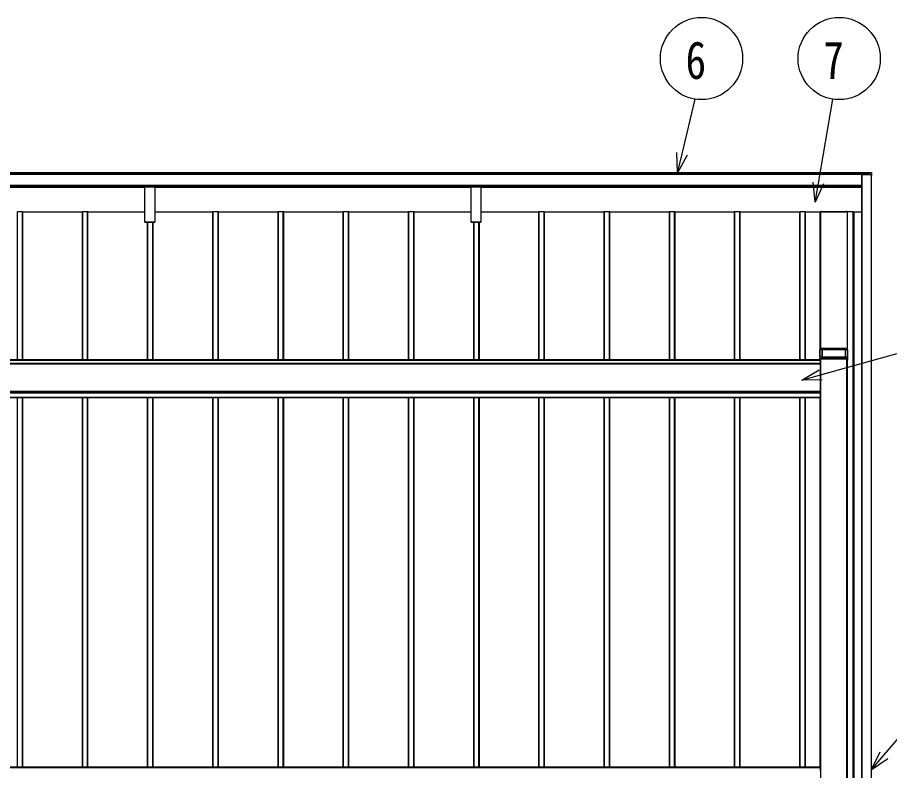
# Model space of a CAD drawing. Units: millimetres, scale not verified. Extents: x -14718 to 14718, y -10396 to 10396.
# Drawn here: x -4665 to -1991, y 32 to 2341 of the extents above; entities that cross this region are included whole.
import ezdxf
from ezdxf.enums import TextEntityAlignment as Align

# ---------------------------------------------------------------- set-up
doc = ezdxf.new("R2010")
doc.units = ezdxf.units.MM
doc.header["$LTSCALE"] = 50
doc.layers.add('0-4_YKK_A1', color=4, linetype='Continuous')
doc.layers.add('0-5_YKK_D', color=6, linetype='Continuous')
doc.styles.add('ＭＳ ゴシック', font='')
doc.styles.get('ＭＳ ゴシック').set_extended_font_data('MS Gothic')

msp = doc.modelspace()

# ---------------------------------------------------------------- linework, layer by layer
at = {"layer": '0-4_YKK_A1'}
for p, q in [((-2054.43, 1865.09), (-7240.93, 1865.09)), ((-2054.43, 1864.61), (-7240.93, 1864.61)), ((-2054.43, 1860.41), (-7240.93, 1860.41)), ((-2054.43, 1860.1), (-7240.93, 1860.1)), ((-2054.43, 1860.08), (-7240.93, 1860.08)), ((-2054.43, 1859.77), (-7240.93, 1859.77)), ((-2077.43, 1859.6), (-2077.43, -3138.06)), ((-2076.93, 1859.61), (-2076.93, -3138.04)), ((-2076.93, 1859.61), (-2053.14, 1859.61)), ((-2054.43, 1866.15), (-2046.9, 1865.67)), ((-2054.43, 1866.15), (-2054.43, 1865.66)), ((-2054.43, 1865.66), (-2054.43, 1859.97)), ((-2054.43, 1865.66), (-2046.9, 1865.19)), ((-2054.43, 1859.97), (-2054.43, 1859.66)), ((-2053.22, 1859.96), (-2054.43, 1859.97)), ((-2054.43, 1859.66), (-2053.23, 1859.65)), ((-2054.43, 1859.63), (-2054.43, 1859.66)), ((-2054.43, 1859.63), (-2053.23, 1859.63)), ((-2053.23, 1859.65), (-2053.23, 1859.63)), ((-2052.93, 1859.35), (-2052.93, 1858.15)), ((-2052.93, 1858.13), (-2052.93, 1858.15)), ((-2047.43, 1858.12), (-2052.93, 1858.13)), ((-2052.62, 1858.16), (-2052.62, 1859.36)), ((-2046.9, 1858.15), (-2052.62, 1858.16)), ((-2047.93, 1858.12), (-2047.93, -3136.49)), ((-2047.43, 1858.12), (-2047.43, 1858.1)), ((-2047.43, 1858.1), (-2047.43, -3136.49)), ((-2046.9, 1856.68), (-2047.43, 1856.68)), ((-2046.9, 1865.19), (-2046.9, 1858.15)), ((-2046.43, 1858.13), (-2046.43, 1865.17)), ((-2046.43, 1858.13), (-2046.43, 1856.7)), ((-2077.43, 1825.59), (-7221.93, 1825.59)), ((-2077.43, 1825.08), (-7221.93, 1825.08)), ((-7221.93, 1825.04), (-2077.43, 1825.04)), ((-2077.43, 1825.04), (-7221.93, 1825.04)), ((-4274.53, 1819.66), (-5244.53, 1819.66)), ((-4274.53, 1819.56), (-5244.53, 1819.56)), ((-4274.53, 1824.64), (-4274.53, 1825.04)), ((-4274.53, 1823.79), (-4274.53, 1824.64)), ((-4274.53, 1824.64), (-4244.53, 1824.64)), ((-4274.53, 1821.89), (-4274.53, 1823.79)), ((-4244.53, 1823.79), (-4274.53, 1823.79)), ((-4274.53, 1821.04), (-4274.53, 1821.89)), ((-4274.53, 1821.89), (-4244.53, 1821.89)), ((-4274.53, 1713.99), (-4274.53, 1821.04)), ((-4244.53, 1821.04), (-4274.53, 1821.04)), ((-4244.53, 1825.04), (-4244.53, 1824.64)), ((-4244.53, 1824.64), (-4244.53, 1823.79)), ((-4244.53, 1823.79), (-4244.53, 1821.89)), ((-4244.53, 1821.89), (-4244.53, 1821.04)), ((-4244.53, 1821.04), (-4244.53, 1713.99)), ((-3274.53, 1819.66), (-4244.53, 1819.66)), ((-3274.53, 1819.56), (-4244.53, 1819.56)), ((-3274.53, 1824.64), (-3274.53, 1825.04)), ((-3274.53, 1823.79), (-3274.53, 1824.64)), ((-3274.53, 1824.64), (-3244.53, 1824.64)), ((-3274.53, 1821.89), (-3274.53, 1823.79)), ((-3244.53, 1823.79), (-3274.53, 1823.79)), ((-3274.53, 1821.04), (-3274.53, 1821.89)), ((-3274.53, 1821.89), (-3244.53, 1821.89)), ((-3274.53, 1713.99), (-3274.53, 1821.04)), ((-3244.53, 1821.04), (-3274.53, 1821.04)), ((-3244.53, 1825.04), (-3244.53, 1824.64)), ((-3244.53, 1824.64), (-3244.53, 1823.79)), ((-3244.53, 1823.79), (-3244.53, 1821.89)), ((-3244.53, 1821.89), (-3244.53, 1821.04)), ((-3244.53, 1821.04), (-3244.53, 1713.99)), ((-2077.43, 1819.66), (-3244.53, 1819.66)), ((-2077.43, 1819.56), (-3244.53, 1819.56)), ((-4650.43, 1745.58), (-4665.43, 1745.58)), ((-4665.43, 1291.23), (-4665.43, 1745.58)), ((-4650.43, 1291.23), (-4650.43, 1745.58)), ((-4649.43, 1291.23), (-4649.43, 1745.54)), ((-4466.43, 1744.45), (-4649.13, 1744.45)), ((-4649.13, 1291.23), (-4649.13, 1744.45)), ((-4466.43, 1291.23), (-4466.43, 1745.54)), ((-4450.43, 1745.58), (-4465.43, 1745.58)), ((-4465.43, 1291.23), (-4465.43, 1745.58)), ((-4450.43, 1291.23), (-4450.43, 1745.58)), ((-4449.43, 1291.23), (-4449.43, 1745.54)), ((-4274.53, 1744.45), (-4449.13, 1744.45)), ((-4449.13, 1291.23), (-4449.13, 1744.45)), ((-4066.43, 1744.45), (-4244.53, 1744.45)), ((-4066.43, 1291.23), (-4066.43, 1745.54)), ((-4050.43, 1745.58), (-4065.43, 1745.58)), ((-4065.43, 1291.23), (-4065.43, 1745.58)), ((-4050.43, 1291.23), (-4050.43, 1745.58)), ((-4049.43, 1291.23), (-4049.43, 1745.54)), ((-3866.43, 1744.45), (-4049.13, 1744.45)), ((-4049.13, 1291.23), (-4049.13, 1744.45)), ((-3866.43, 1291.23), (-3866.43, 1745.54)), ((-3850.43, 1745.58), (-3865.43, 1745.58)), ((-3865.43, 1291.23), (-3865.43, 1745.58)), ((-3850.43, 1291.23), (-3850.43, 1745.58)), ((-3849.43, 1291.23), (-3849.43, 1745.54)), ((-3666.43, 1744.45), (-3849.13, 1744.45)), ((-3849.13, 1291.23), (-3849.13, 1744.45)), ((-3666.43, 1291.23), (-3666.43, 1745.54)), ((-3650.43, 1745.58), (-3665.43, 1745.58)), ((-3665.43, 1291.23), (-3665.43, 1745.58)), ((-3650.43, 1291.23), (-3650.43, 1745.58)), ((-3649.43, 1291.23), (-3649.43, 1745.54)), ((-3466.43, 1744.45), (-3649.13, 1744.45)), ((-3649.13, 1291.23), (-3649.13, 1744.45)), ((-3466.43, 1291.23), (-3466.43, 1745.54)), ((-3450.43, 1745.58), (-3465.43, 1745.58)), ((-3465.43, 1291.23), (-3465.43, 1745.58)), ((-3450.43, 1291.23), (-3450.43, 1745.58)), ((-3449.43, 1291.23), (-3449.43, 1745.54)), ((-3274.53, 1744.45), (-3449.13, 1744.45)), ((-3449.13, 1291.23), (-3449.13, 1744.45)), ((-3066.43, 1744.45), (-3244.53, 1744.45)), ((-3066.43, 1291.23), (-3066.43, 1745.54)), ((-3050.43, 1745.58), (-3065.43, 1745.58)), ((-3065.43, 1291.23), (-3065.43, 1745.58)), ((-3050.43, 1291.23), (-3050.43, 1745.58)), ((-3049.43, 1291.23), (-3049.43, 1745.54)), ((-2866.43, 1744.45), (-3049.13, 1744.45)), ((-3049.13, 1291.23), (-3049.13, 1744.45)), ((-2866.43, 1291.23), (-2866.43, 1745.54)), ((-2850.43, 1745.58), (-2865.43, 1745.58)), ((-2865.43, 1291.23), (-2865.43, 1745.58)), ((-2850.43, 1291.23), (-2850.43, 1745.58)), ((-2849.43, 1291.23), (-2849.43, 1745.54)), ((-2666.43, 1744.45), (-2849.13, 1744.45)), ((-2849.13, 1291.23), (-2849.13, 1744.45)), ((-2666.43, 1291.23), (-2666.43, 1745.54)), ((-2650.43, 1745.58), (-2665.43, 1745.58)), ((-2665.43, 1291.23), (-2665.43, 1745.58)), ((-2650.43, 1291.23), (-2650.43, 1745.58)), ((-2649.43, 1291.23), (-2649.43, 1745.54)), ((-2466.43, 1744.45), (-2649.13, 1744.45)), ((-2649.13, 1291.23), (-2649.13, 1744.45)), ((-2466.43, 1291.23), (-2466.43, 1745.54)), ((-2450.43, 1745.58), (-2465.43, 1745.58)), ((-2465.43, 1291.23), (-2465.43, 1745.58)), ((-2450.43, 1291.23), (-2450.43, 1745.58)), ((-2449.43, 1291.23), (-2449.43, 1745.54)), ((-2266.43, 1744.45), (-2449.13, 1744.45)), ((-2449.13, 1291.23), (-2449.13, 1744.45)), ((-2266.43, 1291.23), (-2266.43, 1745.54)), ((-2265.43, 1291.23), (-2265.43, 1745.57)), ((-2250.43, 1745.57), (-2265.43, 1745.57)), ((-2250.43, 1291.23), (-2250.43, 1745.57)), ((-2249.43, 1291.23), (-2249.43, 1745.54)), ((-2249.13, 1291.23), (-2249.13, 1744.44)), ((-2204.43, 1744.44), (-2249.13, 1744.44)), ((-2204.43, 1321.77), (-2204.43, 1744.44)), ((-2203.43, 1745.51), (-2203.43, 1325.77)), ((-2203.13, 1745.52), (-2203.13, 1325.78)), ((-2121.73, 1745.52), (-2203.13, 1745.52)), ((-2200.64, 1745.64), (-2202.43, 1745.64)), ((-2202.43, 1745.64), (-2202.43, 1745.52)), ((-2200.64, 1745.64), (-2200.64, 1745.52)), ((-2200.34, 1745.57), (-2124.54, 1745.57)), ((-2200.34, 1745.52), (-2200.34, 1745.57)), ((-2124.54, 1745.52), (-2124.54, 1745.57)), ((-2122.43, 1745.64), (-2124.24, 1745.64)), ((-2124.24, 1745.52), (-2124.24, 1745.64)), ((-2122.43, 1745.52), (-2122.43, 1745.64)), ((-2102.93, 1745.57), (-2122.13, 1745.57)), ((-2122.13, 1745.52), (-2122.13, 1745.57)), ((-2121.73, 1745.52), (-2121.73, 1325.78)), ((-2121.43, 1745.51), (-2121.43, 1325.77)), ((-2102.93, -3103.62), (-2102.93, 1745.57)), ((-2102.43, -3103.62), (-2102.43, 1745.56)), ((-2100.43, -3103.62), (-2100.43, 1744.45)), ((-2077.43, 1744.45), (-2100.43, 1744.45)), ((-4274.53, 1713.68), (-4274.53, 1713.99)), ((-4274.53, 1713.99), (-4244.53, 1713.99)), ((-4274.53, 1713.61), (-4274.53, 1713.68)), ((-4244.53, 1713.68), (-4274.53, 1713.68)), ((-4274.53, 1713.61), (-4244.53, 1713.61)), ((-4274.53, 1713.61), (-4274.53, 1713.61)), ((-4274.53, 1713.61), (-4244.53, 1713.61)), ((-4266.43, 1291.23), (-4266.43, 1713.61)), ((-4265.43, 1291.23), (-4265.43, 1713.61)), ((-4250.43, 1291.23), (-4250.43, 1713.61)), ((-4249.43, 1291.23), (-4249.43, 1713.61)), ((-4249.13, 1291.23), (-4249.13, 1713.61)), ((-4244.53, 1713.99), (-4244.53, 1713.68)), ((-4244.53, 1713.61), (-4244.53, 1713.68)), ((-4244.53, 1713.61), (-4244.53, 1713.61)), ((-3274.53, 1713.68), (-3274.53, 1713.99)), ((-3274.53, 1713.99), (-3244.53, 1713.99)), ((-3274.53, 1713.61), (-3274.53, 1713.68)), ((-3244.53, 1713.68), (-3274.53, 1713.68)), ((-3274.53, 1713.61), (-3244.53, 1713.61)), ((-3274.53, 1713.61), (-3274.53, 1713.61)), ((-3274.53, 1713.61), (-3244.53, 1713.61)), ((-3266.43, 1291.23), (-3266.43, 1713.61)), ((-3265.43, 1291.23), (-3265.43, 1713.61)), ((-3250.43, 1291.23), (-3250.43, 1713.61)), ((-3249.43, 1291.23), (-3249.43, 1713.61)), ((-3249.13, 1291.23), (-3249.13, 1713.61)), ((-3244.53, 1713.99), (-3244.53, 1713.68)), ((-3244.53, 1713.61), (-3244.53, 1713.68)), ((-3244.53, 1713.61), (-3244.53, 1713.61)), ((-2205.43, 1321.76), (-2205.43, 1294.32)), ((-2198.88, 1321.77), (-2204.93, 1321.77)), ((-2204.93, 1300.17), (-2204.93, 1321.77)), ((-2203.43, 1325.77), (-2203.43, 1325.75)), ((-2121.73, 1325.78), (-2203.13, 1325.78)), ((-2203.13, 1325.74), (-2199.93, 1325.74)), ((-2202.43, 1325.74), (-2202.43, 1321.77)), ((-2200.64, 1325.74), (-2200.64, 1321.77)), ((-2200.34, 1321.77), (-2200.34, 1325.74)), ((-2199.63, 1325.72), (-2199.63, 1325.65)), ((-2199.13, 1325.63), (-2198.93, 1325.63)), ((-2198.88, 1321.77), (-2198.88, 1300.3)), ((-2198.43, 1325.65), (-2198.43, 1325.72)), ((-2198.11, 1321.73), (-2198.41, 1321.76)), ((-2198.41, 1300.3), (-2198.41, 1321.76)), ((-2198.13, 1325.74), (-2167.93, 1325.74)), ((-2198.11, 1321.73), (-2198.11, 1300.3)), ((-2127.23, 1321.72), (-2197.64, 1321.72)), ((-2197.64, 1300.3), (-2197.64, 1321.72)), ((-2156.93, 1325.74), (-2126.73, 1325.74)), ((-2127.23, 1321.72), (-2127.23, 1300.3)), ((-2126.45, 1321.76), (-2126.76, 1321.73)), ((-2126.76, 1300.3), (-2126.76, 1321.73)), ((-2126.45, 1321.76), (-2126.45, 1300.3)), ((-2126.43, 1325.72), (-2126.43, 1325.65)), ((-2119.93, 1321.77), (-2125.99, 1321.77)), ((-2125.99, 1300.3), (-2125.99, 1321.77)), ((-2125.93, 1325.63), (-2125.73, 1325.63)), ((-2125.23, 1325.65), (-2125.23, 1325.72)), ((-2124.93, 1325.74), (-2121.73, 1325.74)), ((-2124.54, 1321.77), (-2124.54, 1325.74)), ((-2124.24, 1321.77), (-2124.24, 1325.74)), ((-2122.43, 1321.77), (-2122.43, 1325.74)), ((-2122.13, 1321.77), (-2122.13, 1325.74)), ((-2121.43, 1325.75), (-2121.43, 1325.77)), ((-2119.93, 1321.77), (-2119.93, 1300.17)), ((-2119.43, 1294.32), (-2119.43, 1321.76)), ((-7301.93, 1290.74), (-2202.93, 1290.74)), ((-2202.93, 1291.23), (-7299.43, 1291.23)), ((-2205.1, 1299.83), (-2205.43, 1294.32)), ((-2205.43, 1294.32), (-2205.43, 1291.23)), ((-2204.94, 1294.33), (-2204.6, 1299.85)), ((-2119.93, 1294.33), (-2204.94, 1294.33)), ((-2204.6, 1300.3), (-2120.27, 1300.3)), ((-2204.6, 1300.3), (-2204.6, 1300.3)), ((-2204.6, 1299.85), (-2204.6, 1300.3)), ((-2204.6, 1299.85), (-2120.27, 1299.85)), ((-2202.93, 1290.74), (-2202.93, 1294.23)), ((-2202.93, 1176.24), (-2202.93, 1290.74)), ((-2202.43, -2567.3), (-2202.43, 1294.25)), ((-2202.43, 1294.25), (-2122.43, 1294.25)), ((-2201.93, -2567.3), (-2201.93, 1294.25)), ((-2122.93, -2567.3), (-2122.93, 1294.25)), ((-2122.43, -2567.3), (-2122.43, 1294.25)), ((-2122.13, -2567.3), (-2122.13, 1294.24)), ((-2121.93, 1294.23), (-2121.93, -2567.3)), ((-2119.43, 1290.7), (-2121.93, 1290.7)), ((-2119.43, 1290.7), (-2121.93, 1290.7)), ((-2121.93, 1290.7), (-2121.93, 1290.7)), ((-2120.27, 1300.3), (-2120.27, 1300.3)), ((-2120.27, 1299.85), (-2120.27, 1300.3)), ((-2120.27, 1299.85), (-2119.93, 1294.33)), ((-2119.43, 1294.32), (-2119.77, 1299.83)), ((-2119.43, 1290.77), (-2119.43, 1294.32)), ((-2119.43, 1290.77), (-2119.43, 1290.7)), ((-2119.43, 1290.7), (-2119.43, 1290.7)), ((-2202.93, 1279.71), (-7301.93, 1279.71)), ((-7301.93, 1279.23), (-2202.93, 1279.23)), ((-2202.43, 1266.85), (-2202.93, 1266.85)), ((-2202.43, 1266.85), (-2202.93, 1266.85)), ((-2202.43, 1265.12), (-2202.93, 1265.12)), ((-2202.43, 1265.12), (-2202.93, 1265.12)), ((-7301.93, 1195.28), (-2202.93, 1195.28)), ((-7301.93, 1194.76), (-2202.93, 1194.76)), ((-7301.93, 1191.34), (-2202.93, 1191.34)), ((-7301.93, 1190.31), (-2202.93, 1190.31)), ((-7301.93, 1176.81), (-2202.93, 1176.81)), ((-7301.93, 1176.3), (-2202.93, 1176.3)), ((-7301.93, 1176.24), (-2202.93, 1176.24)), ((-7300.43, 1176.24), (-2204.43, 1176.24)), ((-4665.43, 41.99), (-4665.43, 1176.24)), ((-4650.43, 41.99), (-4650.43, 1176.24)), ((-4649.43, 41.99), (-4649.43, 1176.24)), ((-4649.13, 41.99), (-4649.13, 1176.24)), ((-4466.43, 41.99), (-4466.43, 1176.24)), ((-4465.43, 41.99), (-4465.43, 1176.24)), ((-4450.43, 41.99), (-4450.43, 1176.24)), ((-4449.43, 41.99), (-4449.43, 1176.24)), ((-4449.13, 41.99), (-4449.13, 1176.24)), ((-4266.43, 41.99), (-4266.43, 1176.24)), ((-4265.43, 41.99), (-4265.43, 1176.24)), ((-4250.43, 41.99), (-4250.43, 1176.24)), ((-4249.43, 41.99), (-4249.43, 1176.24)), ((-4249.13, 41.99), (-4249.13, 1176.24)), ((-4066.43, 41.99), (-4066.43, 1176.24)), ((-4065.43, 41.99), (-4065.43, 1176.24)), ((-4050.43, 41.99), (-4050.43, 1176.24)), ((-4049.43, 41.99), (-4049.43, 1176.24)), ((-4049.13, 41.99), (-4049.13, 1176.24)), ((-3866.43, 41.99), (-3866.43, 1176.24)), ((-3865.43, 41.99), (-3865.43, 1176.24)), ((-3850.43, 41.99), (-3850.43, 1176.24)), ((-3849.43, 41.99), (-3849.43, 1176.24)), ((-3849.13, 41.99), (-3849.13, 1176.24)), ((-3666.43, 41.99), (-3666.43, 1176.24)), ((-3665.43, 41.99), (-3665.43, 1176.24)), ((-3650.43, 41.99), (-3650.43, 1176.24)), ((-3649.43, 41.99), (-3649.43, 1176.24)), ((-3649.13, 41.99), (-3649.13, 1176.24)), ((-3466.43, 41.99), (-3466.43, 1176.24)), ((-3465.43, 41.99), (-3465.43, 1176.24)), ((-3450.43, 41.99), (-3450.43, 1176.24)), ((-3449.43, 41.99), (-3449.43, 1176.24)), ((-3449.13, 41.99), (-3449.13, 1176.24)), ((-3266.43, 41.99), (-3266.43, 1176.24)), ((-3265.43, 41.99), (-3265.43, 1176.24)), ((-3250.43, 41.99), (-3250.43, 1176.24)), ((-3249.43, 41.99), (-3249.43, 1176.24)), ((-3249.13, 41.99), (-3249.13, 1176.24)), ((-3066.43, 41.99), (-3066.43, 1176.24)), ((-3065.43, 41.99), (-3065.43, 1176.24)), ((-3050.43, 41.99), (-3050.43, 1176.24)), ((-3049.43, 41.99), (-3049.43, 1176.24)), ((-3049.13, 41.99), (-3049.13, 1176.24)), ((-2866.43, 41.99), (-2866.43, 1176.24)), ((-2865.43, 41.99), (-2865.43, 1176.24)), ((-2850.43, 41.99), (-2850.43, 1176.24)), ((-2849.43, 41.99), (-2849.43, 1176.24)), ((-2849.13, 41.99), (-2849.13, 1176.24)), ((-2666.43, 41.99), (-2666.43, 1176.24)), ((-2665.43, 41.99), (-2665.43, 1176.24)), ((-2650.43, 41.99), (-2650.43, 1176.24)), ((-2649.43, 41.99), (-2649.43, 1176.24)), ((-2649.13, 41.99), (-2649.13, 1176.24)), ((-2466.43, 41.99), (-2466.43, 1176.24)), ((-2465.43, 41.99), (-2465.43, 1176.24)), ((-2450.43, 41.99), (-2450.43, 1176.24)), ((-2449.43, 41.99), (-2449.43, 1176.24)), ((-2449.13, 41.99), (-2449.13, 1176.24)), ((-2266.43, 41.99), (-2266.43, 1176.24)), ((-2265.43, 41.99), (-2265.43, 1176.24)), ((-2250.43, 41.99), (-2250.43, 1176.24)), ((-2249.43, 41.99), (-2249.43, 1176.24)), ((-2249.13, 41.99), (-2249.13, 1176.24)), ((-2204.43, 41.99), (-2204.43, 1176.24)), ((-2202.93, 41.99), (-7301.93, 41.99)), ((-7301.93, 41.51), (-2202.93, 41.51))]:
    msp.add_line(p, q, dxfattribs=at)
msp.add_lwpolyline([(-2202.93, 30.47), (-2202.93, 41.51), (-2202.93, 41.99)], dxfattribs=at)
for centre, radius, start, end in [((-2077.06, 1856.02), 3.6, 88.01091, 95.98665), ((-2054.62, 1859.89), 1.41, 350.27585, 2.96784), ((-2052.7, 1857.03), 2.33, 87.96945, 95.79126), ((-2052.7, 1855.83), 2.33, 87.96945, 95.79126), ((-2046.93, 1865.17), 0.5, 0, 86.3803), ((-2048.88, 1865.43), 1.99, 352.9418, 6.81012), ((-2046.79, 1861.89), 3.31, 83.7994, 91.95129), ((-2046.79, 1854.85), 3.31, 83.7994, 91.95129), ((-2046.79, 1859.99), 3.31, 268.04871, 276.2006), ((-4650.19, 1738.39), 7.19, 84.01335, 91.98909), ((-4649.21, 1746.61), 2.16, 264.01335, 271.98909), ((-4465.68, 1738.39), 7.19, 88.01091, 95.98665), ((-4450.19, 1738.39), 7.19, 84.01335, 91.98909), ((-4449.21, 1746.61), 2.16, 264.01335, 271.98909), ((-4065.68, 1738.39), 7.19, 88.01091, 95.98665), ((-4050.19, 1738.39), 7.19, 84.01335, 91.98909), ((-4049.21, 1746.61), 2.16, 264.01335, 271.98909), ((-3865.68, 1738.39), 7.19, 88.01091, 95.98665), ((-3850.19, 1738.39), 7.19, 84.01335, 91.98909), ((-3849.21, 1746.61), 2.16, 264.01335, 271.98909), ((-3665.68, 1738.39), 7.19, 88.01091, 95.98665), ((-3650.19, 1738.39), 7.19, 84.01335, 91.98909), ((-3649.21, 1746.61), 2.16, 264.01335, 271.98909), ((-3465.68, 1738.39), 7.19, 88.01091, 95.98665), ((-3450.19, 1738.39), 7.19, 84.01335, 91.98909), ((-3449.21, 1746.61), 2.16, 264.01335, 271.98909), ((-3065.68, 1738.39), 7.19, 88.01091, 95.98665), ((-3050.19, 1738.39), 7.19, 84.01335, 91.98909), ((-3049.21, 1746.61), 2.16, 264.01335, 271.98909), ((-2865.68, 1738.39), 7.19, 88.01091, 95.98665), ((-2850.19, 1738.39), 7.19, 84.01335, 91.98909), ((-2849.21, 1746.61), 2.16, 264.01335, 271.98909), ((-2665.68, 1738.39), 7.19, 88.01091, 95.98665), ((-2650.19, 1738.39), 7.19, 84.01335, 91.98909), ((-2649.21, 1746.61), 2.16, 264.01335, 271.98909), ((-2465.68, 1738.39), 7.19, 88.01091, 95.98665), ((-2450.19, 1738.39), 7.19, 84.01335, 91.98909), ((-2449.21, 1746.61), 2.16, 264.01335, 271.98909), ((-2265.68, 1738.38), 7.19, 88.01091, 95.98665), ((-2250.19, 1738.38), 7.19, 84.01335, 91.98909), ((-2249.21, 1746.6), 2.16, 264.01335, 271.98909), ((-2204.4, 1794.58), 50.13, 269.96431, 271.10724), ((-2203.21, 1743.36), 2.16, 88.01091, 95.98665), ((-2200.41, 1747.73), 2.16, 264.01335, 271.98909), ((-2124.46, 1747.73), 2.16, 268.01091, 275.98665), ((-2122.21, 1747.73), 2.16, 264.01335, 271.98909), ((-2121.66, 1743.36), 2.16, 84.01335, 91.98909), ((-2102.81, 1741.98), 3.6, 84.01335, 91.98909), ((-2100.93, 1758.83), 14.39, 264.01335, 271.98909), ((-2205.06, 1318.18), 3.6, 88.01091, 95.98665), ((-2203.21, 1323.62), 2.16, 88.01091, 95.98665), ((-2203.21, 1327.89), 2.16, 264.01335, 271.98909), ((-2199.86, 1323.58), 2.16, 84.01335, 91.98909), ((-2199.26, 1329.23), 3.6, 264.01335, 271.98909), ((-2198.81, 1329.23), 3.6, 268.01091, 275.98665), ((-2198.81, 1315.01), 6.76, 86.60841, 90.59189), ((-2198.21, 1323.58), 2.16, 88.01091, 95.98665), ((-2197.71, 1328.48), 6.76, 266.60841, 270.59189), ((-2127.16, 1328.48), 6.76, 269.40811, 273.39159), ((-2126.66, 1323.58), 2.16, 84.01335, 91.98909), ((-2126.05, 1315.01), 6.76, 89.40811, 93.39159), ((-2126.06, 1329.23), 3.6, 264.01335, 271.98909), ((-2125.61, 1329.23), 3.6, 268.01091, 275.98665), ((-2125.01, 1323.58), 2.16, 88.01091, 95.98665), ((-2121.66, 1323.62), 2.16, 84.01335, 91.98909), ((-2121.66, 1327.89), 2.16, 268.01091, 275.98665), ((-2119.81, 1318.18), 3.6, 84.01335, 91.98909), ((-2204.6, 1299.8), 0.5, 90, 176.49039), ((-2204.8, 1298.53), 1.33, 81.1907, 102.80687), ((-2202.56, 1290.65), 3.6, 88.01091, 95.98665), ((-2122.31, 1290.65), 3.6, 84.01335, 91.98909), ((-2120.27, 1299.8), 0.5, 3.50961, 90), ((-2120.07, 1298.53), 1.33, 77.19313, 98.8093), ((-2205.63, 1271.79), 3.2, 0.00124, 32.47925), ((-2205.63, 1271.78), 3.2, 0.00124, 32.47925)]:
    msp.add_arc(centre, radius, start, end, dxfattribs=at)
for centre, major_axis, ratio, start_param, end_param in [((-2053.23, 1859.35), (-0.227, 0.197), 0.995696, 3.8550547, 5.425851), ((-2053.23, 1859.33), (-0.24, 0.181), 0.997782, 3.7874581, 5.3582545), ((-2053.22, 1859.36), (-0.479, 0.362), 0.997782, 3.7874581, 5.3582545), ((-2204.93, 1294.32), (-0.501, 0), 0.034899, 4.7161205, 6.2831899), ((-2119.94, 1294.32), (-0.501, 0), 0.034899, 3.1415881, 4.7086575)]:
    msp.add_ellipse(centre, major_axis=major_axis, ratio=ratio, start_param=start_param, end_param=end_param, dxfattribs=at)
at = {"layer": '0-5_YKK_D'}
for points in [[(-2641.7, 1865.09), (-2627.72, 1922.93), (-2587.22, 2090.58)], [(-2219.58, 1774.83), (-2209.47, 1833.47), (-2165.1, 2090.58)], [(-2612.23, 1919.19), (-2641.7, 1865.09), (-2643.22, 1926.67)], [(-2193.76, 1830.76), (-2219.58, 1774.83), (-2225.18, 1836.18)], [(-2260.06, 1229.14), (-2202.74, 1245.1), (-1769.82, 1365.6)], [(-2198.47, 1229.74), (-2260.06, 1229.14), (-2207.02, 1260.46)], [(-2047.43, 33.73), (-2008.6, 78.81), (-1729.19, 403.18)], [(-1996.52, 68.4), (-2047.43, 33.73), (-2020.68, 89.21)]]:
    msp.add_lwpolyline(points, dxfattribs=at)
for centre in [(-2567.94, 2215.09), (-2145.82, 2215.09)]:
    msp.add_circle(centre, 126, dxfattribs=at)

# ---------------------------------------------------------------- texts
at = {"layer": '0-5_YKK_D', "style": 'ＭＳ ゴシック', "width": 0.8}
for s, p in [('6', (-2616.9, 2117.98)), ('7', (-2194.78, 2117.98))]:
    msp.add_text(s, height=115.5, dxfattribs=at).set_placement(p, align=Align.BOTTOM_LEFT)

doc.saveas('drawing.dxf')
